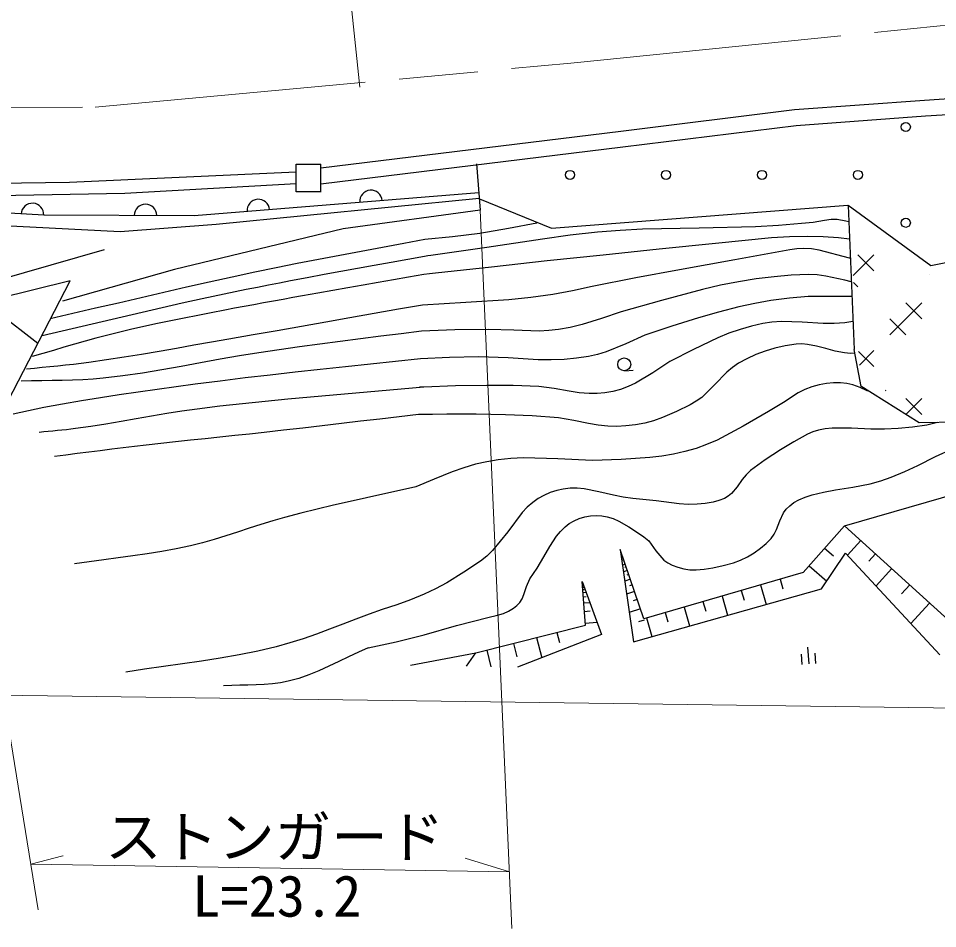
# Model space of a CAD drawing. Units: millimetres, scale not verified. Extents: x 40000 to 680000, y 20000 to 380000.
# Drawn here: x 289554 to 330212, y 246668 to 286938 of the extents above; entities that cross this region are included whole.
import ezdxf
from ezdxf.enums import TextEntityAlignment as Align

# ---------------------------------------------------------------- set-up
doc = ezdxf.new("R2010")
doc.units = ezdxf.units.MM
doc.header["$LTSCALE"] = 1000
doc.linetypes.add('CHAIN', pattern=[18.5, 12, -1.5, 3.5, -1.5])
for name, color, linetype, lineweight in [('M-BGD', 7, 'Continuous', 25), ('M-BMK', 2, 'CHAIN', 13), ('M-STR-HTXT', 7, 'Continuous', 13), ('M-STR-STR3', 7, 'Continuous', 25)]:
    doc.layers.add(name, color=color, linetype=linetype, lineweight=lineweight)
doc.styles.add('ＭＳ ゴシック', font='')
doc.styles.get('ＭＳ ゴシック').set_extended_font_data('MS Gothic')

msp = doc.modelspace()

# ---------------------------------------------------------------- linework, layer by layer
at = {"layer": 'M-BGD'}
for p, q in [((329629, 283318), (338914, 283945)), ((323886, 282900), (329626, 283318)), ((329677, 282620), (338944, 283245)), ((316199, 281948), (323886, 282900)), ((323954, 282203), (329677, 282620)), ((316285, 281253), (323954, 282203)), ((302926, 280324), (316200, 281948)), ((302926, 279619), (316285, 281253)), ((301842, 280139), (291817, 279677)), ((301842, 279265), (301842, 280492)), ((301842, 280492), (302926, 280492)), ((302926, 279265), (302926, 280492)), ((309810, 280500), (309985, 278454)), ((291817, 279677), (281854, 279538)), ((294264, 279203), (301842, 279631)), ((285449, 279052), (294264, 279203)), ((309919, 279220), (297323, 278206)), ((298296, 277836), (309940, 278979)), ((301842, 279277), (302950, 279277)), ((309942, 278950), (313138, 277658)), ((290673, 278230), (285322, 278531)), ((313138, 277658), (326238, 278668)), ((326250, 278660), (326520, 272287)), ((329915, 275995), (326250, 278660)), ((297323, 278206), (290673, 278230)), ((309985, 278454), (303918, 277629)), ((283521, 277937), (290417, 272564)), ((285715, 277928), (294056, 277511)), ((294056, 277511), (298296, 277836)), ((312491, 277875), (311235, 277636)), ((322162, 277715), (319667, 277659)), ((323180, 277772), (322162, 277715)), ((324189, 277858), (323180, 277772)), ((324700, 277912), (324189, 277858)), ((325211, 277996), (324700, 277912)), ((325496, 278034), (325211, 277996)), ((325773, 278041), (325496, 278034)), ((326145, 277973), (325773, 278041)), ((326281, 277937), (326145, 277973)), ((303918, 277629), (296458, 275821)), ((309969, 277427), (308755, 277276)), ((311235, 277636), (309969, 277427)), ((313957, 277342), (312743, 277174)), ((315173, 277479), (313957, 277342)), ((316168, 277559), (315173, 277479)), ((317166, 277609), (316168, 277559)), ((319667, 277659), (317166, 277609)), ((324472, 277288), (323664, 277271)), ((325153, 277275), (324472, 277288)), ((308755, 277276), (307537, 277152)), ((312743, 277174), (310275, 276804)), ((320381, 276980), (317901, 276726)), ((322857, 277223), (320381, 276980)), ((323664, 277271), (322857, 277223)), ((325831, 277232), (325153, 277275)), ((326313, 277177), (325831, 277232)), ((334433, 276896), (329915, 275995)), ((293354, 276702), (287325, 274973)), ((310275, 276804), (307802, 276445)), ((315426, 276469), (312945, 276204)), ((317901, 276726), (315426, 276469)), ((323682, 276693), (321244, 276256)), ((323986, 276739), (323682, 276693)), ((324287, 276754), (323986, 276739)), ((324631, 276736), (324287, 276754)), ((324976, 276689), (324631, 276736)), ((326319, 276332), (324976, 276689)), ((326476, 275564), (327391, 276479)), ((326684, 276479), (327391, 275772)), ((307664, 276426), (307521, 276405)), ((307802, 276445), (307664, 276426)), ((312945, 276204), (310480, 275938)), ((321244, 276256), (318800, 275813)), ((326349, 276323), (326319, 276332)), ((296458, 275821), (291500, 274431)), ((308005, 275667), (307742, 275638)), ((310480, 275938), (308005, 275667)), ((318800, 275813), (316864, 275462)), ((291838, 275328), (288077, 274387)), ((288872, 269559), (291838, 275328)), ((307742, 275638), (307481, 275609)), ((316864, 275462), (314927, 275079)), ((321398, 275289), (320603, 275129)), ((322190, 275414), (321398, 275289)), ((322981, 275509), (322190, 275414)), ((323741, 275573), (322981, 275509)), ((324500, 275607), (323741, 275573)), ((324888, 275586), (324500, 275607)), ((325268, 275536), (324888, 275586)), ((326115, 275355), (325268, 275536)), ((326393, 275286), (326115, 275355)), ((326498, 275251), (326684, 275065)), ((329869, 275590), (329868, 275595)), ((314066, 274885), (313195, 274720)), ((314927, 275079), (314066, 274885)), ((319809, 274939), (317999, 274456)), ((320603, 275129), (319809, 274939)), ((311247, 274490), (309340, 274364)), ((312227, 274590), (311247, 274490)), ((313195, 274720), (312227, 274590)), ((317999, 274456), (316209, 273948)), ((322840, 274450), (322128, 274329)), ((323664, 274556), (322840, 274450)), ((324479, 274630), (323664, 274556)), ((325855, 274636), (324479, 274630)), ((326421, 274626), (325855, 274636)), ((309340, 274364), (307431, 274257)), ((321418, 274177), (320527, 273946)), ((322128, 274329), (321418, 274177)), ((328098, 272944), (329512, 274358)), ((328805, 274358), (329512, 273651)), ((315352, 273654), (314483, 273388)), ((316209, 273948), (315352, 273654)), ((319640, 273685), (318450, 273321)), ((320527, 273946), (319640, 273685)), ((328098, 273651), (328805, 272944)), ((313965, 273266), (313443, 273174)), ((314483, 273388), (313965, 273266)), ((318450, 273321), (317265, 272926)), ((321974, 273321), (321473, 273179)), ((322474, 273432), (321974, 273321)), ((322884, 273491), (322474, 273432)), ((323302, 273521), (322884, 273491)), ((324221, 273498), (323302, 273521)), ((325143, 273446), (324221, 273498)), ((325630, 273441), (325143, 273446)), ((326115, 273467), (325630, 273441)), ((326468, 273524), (326115, 273467)), ((308863, 273153), (307389, 273106)), ((310337, 273170), (308863, 273153)), ((311464, 273151), (310337, 273170)), ((312583, 273101), (311464, 273151)), ((313015, 273123), (312583, 273101)), ((313443, 273174), (313015, 273123)), ((317265, 272926), (316417, 272542)), ((320981, 273007), (320495, 272805)), ((321473, 273179), (320981, 273007)), ((316417, 272542), (315554, 272185)), ((320495, 272805), (319420, 272292)), ((323476, 272449), (323006, 272344)), ((323952, 272525), (323476, 272449)), ((324204, 272537), (323952, 272525)), ((324456, 272517), (324204, 272537)), ((324860, 272440), (324456, 272517)), ((325262, 272332), (324860, 272440)), ((315169, 272070), (314772, 271983)), ((315554, 272185), (315169, 272070)), ((319420, 272292), (318365, 271755)), ((322171, 272060), (321779, 271883)), ((322586, 272217), (322171, 272060)), ((323006, 272344), (322586, 272217)), ((325681, 272219), (325262, 272332)), ((326095, 272137), (325681, 272219)), ((326353, 272116), (326095, 272137)), ((326551, 272122), (326353, 272116)), ((326832, 270657), (326520, 272287)), ((326713, 272207), (327391, 271530)), ((326756, 271602), (327391, 272237)), ((308619, 271931), (307343, 271876)), ((309900, 271969), (308619, 271931)), ((311223, 271918), (309900, 271969)), ((312546, 271837), (311223, 271918)), ((313122, 271828), (312546, 271837)), ((313693, 271850), (313122, 271828)), ((314238, 271902), (313693, 271850)), ((314772, 271983), (314238, 271902)), ((318365, 271755), (317615, 271262)), ((321400, 271678), (321139, 271496)), ((321779, 271883), (321400, 271678)), ((316370, 271346), (316743, 271374)), ((317615, 271262), (316845, 270792)), ((320894, 271289), (320347, 270720)), ((321139, 271496), (320894, 271289)), ((316845, 270792), (316525, 270645)), ((325296, 270784), (324972, 270723)), ((325606, 270812), (325296, 270784)), ((325915, 270810), (325606, 270812)), ((326198, 270779), (325915, 270810)), ((326469, 270720), (326198, 270779)), ((307392, 270624), (307297, 270619)), ((307481, 270628), (307392, 270624)), ((308882, 270676), (307481, 270628)), ((310280, 270694), (308882, 270676)), ((311432, 270690), (310280, 270694)), ((312575, 270655), (311432, 270690)), ((313248, 270565), (312575, 270655)), ((313916, 270444), (313248, 270565)), ((314359, 270376), (313916, 270444)), ((314800, 270338), (314359, 270376)), ((315845, 270432), (315489, 270369)), ((316189, 270525), (315845, 270432)), ((316525, 270645), (316189, 270525)), ((320347, 270720), (319777, 270172)), ((324341, 270512), (324043, 270365)), ((324651, 270632), (324341, 270512)), ((324972, 270723), (324651, 270632)), ((326790, 270604), (326469, 270720)), ((327096, 270462), (326790, 270604)), ((329397, 269043), (326822, 270663)), ((327173, 270442), (327096, 270462)), ((327937, 270460), (327911, 270476)), ((315149, 270338), (314800, 270338)), ((315489, 270369), (315149, 270338)), ((319533, 269996), (319267, 269842)), ((319777, 270172), (319533, 269996)), ((324043, 270365), (323396, 269943)), ((328805, 270115), (329512, 269408)), ((328809, 269412), (329512, 270115)), ((319267, 269842), (318660, 269546)), ((323396, 269943), (322738, 269550)), ((307869, 269420), (307253, 269409)), ((308501, 269428), (307869, 269420)), ((309800, 269431), (308501, 269428)), ((311096, 269404), (309800, 269431)), ((312277, 269348), (311096, 269404)), ((313450, 269261), (312277, 269348)), ((314117, 269151), (313450, 269261)), ((314776, 269012), (314117, 269151)), ((318037, 269275), (317650, 269139)), ((318660, 269546), (318037, 269275)), ((322738, 269550), (321610, 268904)), ((315196, 268938), (314776, 269012)), ((315621, 268893), (315196, 268938)), ((316027, 268885), (315621, 268893)), ((316428, 268907), (316027, 268885)), ((316845, 268955), (316428, 268907)), ((317255, 269032), (316845, 268955)), ((317650, 269139), (317255, 269032)), ((321610, 268904), (320458, 268279)), ((325238, 268786), (324939, 268727)), ((325546, 268815), (325238, 268786)), ((326396, 268803), (325546, 268815)), ((327251, 268759), (326396, 268803)), ((327867, 268759), (327251, 268759)), ((328471, 268789), (327867, 268759)), ((329103, 268852), (328471, 268789)), ((329731, 268945), (329103, 268852)), ((334959, 269126), (329397, 269043)), ((330204, 269055), (329731, 268945)), ((324462, 268545), (323857, 268211)), ((324695, 268650), (324462, 268545)), ((324939, 268727), (324695, 268650)), ((319995, 268082), (319526, 267915)), ((320458, 268279), (319995, 268082)), ((323857, 268211), (323261, 267849)), ((318011, 267565), (317482, 267507)), ((318529, 267651), (318011, 267565)), ((319032, 267769), (318529, 267651)), ((319526, 267915), (319032, 267769)), ((323261, 267849), (322590, 267404)), ((329338, 267163), (330116, 267548)), ((330116, 267548), (330902, 267903)), ((309776, 267211), (309251, 267055)), ((310274, 267325), (309776, 267211)), ((310780, 267410), (310274, 267325)), ((311336, 267471), (310780, 267410)), ((311892, 267502), (311336, 267471)), ((313419, 267455), (311892, 267502)), ((314948, 267378), (313419, 267455)), ((316216, 267428), (314948, 267378)), ((317482, 267507), (316216, 267428)), ((322590, 267404), (321935, 266933)), ((328758, 266887), (329338, 267163)), ((308737, 266872), (307938, 266548)), ((309251, 267055), (308737, 266872)), ((321745, 266743), (321574, 266531)), ((321935, 266933), (321745, 266743)), ((326091, 264489), (334499, 266906)), ((328152, 266634), (328758, 266887)), ((307938, 266548), (307135, 266216)), ((321574, 266531), (321350, 266219)), ((326468, 266193), (327224, 266341)), ((327224, 266341), (327698, 266474)), ((327698, 266474), (328152, 266634)), ((313079, 265957), (312797, 265836)), ((313365, 266048), (313079, 265957)), ((313656, 266112), (313365, 266048)), ((313957, 266147), (313656, 266112)), ((314271, 266151), (313957, 266147)), ((314579, 266125), (314271, 266151)), ((315233, 265998), (314579, 266125)), ((315874, 265844), (315233, 265998)), ((321101, 265925), (320953, 265800)), ((321350, 266219), (321101, 265925)), ((324668, 265864), (325164, 265981)), ((325164, 265981), (325695, 266074)), ((325695, 266074), (326468, 266193)), ((312306, 265523), (312063, 265309)), ((312546, 265693), (312306, 265523)), ((312797, 265836), (312546, 265693)), ((316307, 265759), (315874, 265844)), ((316737, 265704), (316307, 265759)), ((317761, 265598), (316737, 265704)), ((318785, 265461), (317761, 265598)), ((320283, 265539), (319932, 265475)), ((320542, 265605), (320283, 265539)), ((320783, 265696), (320542, 265605)), ((320953, 265800), (320783, 265696)), ((323668, 265376), (323858, 265519)), ((323858, 265519), (324070, 265640)), ((324070, 265640), (324354, 265763)), ((324354, 265763), (324668, 265864)), ((312063, 265309), (311838, 265071)), ((319179, 265435), (318785, 265461)), ((319572, 265439), (319179, 265435)), ((319932, 265475), (319572, 265439)), ((323395, 265061), (323519, 265227)), ((323519, 265227), (323668, 265376)), ((311838, 265071), (311196, 264226)), ((313920, 264589), (314130, 264714)), ((314130, 264714), (314362, 264814)), ((314362, 264814), (314604, 264887)), ((314604, 264887), (314855, 264933)), ((314855, 264933), (315115, 264950)), ((315115, 264950), (315356, 264935)), ((315356, 264935), (315594, 264890)), ((315594, 264890), (315857, 264806)), ((315857, 264806), (316110, 264692)), ((316110, 264692), (316547, 264440)), ((323090, 264318), (323232, 264704)), ((323232, 264704), (323395, 265061)), ((313530, 264243), (313731, 264442)), ((313731, 264442), (313920, 264589)), ((316547, 264440), (316976, 264158)), ((322981, 264114), (323090, 264318)), ((326095, 264490), (324269, 262421)), ((333435, 257823), (326095, 264490)), ((311196, 264226), (310527, 263396)), ((313064, 263580), (313355, 264026)), ((313355, 264026), (313530, 264243)), ((316976, 264158), (317216, 264000)), ((317216, 264000), (317435, 263818)), ((322627, 263706), (322848, 263929)), ((322848, 263929), (322981, 264114)), ((312800, 263118), (313064, 263580)), ((317435, 263818), (317755, 263387)), ((322096, 263295), (322381, 263502)), ((322381, 263502), (322627, 263706)), ((325215, 263495), (325602, 263154)), ((326813, 263836), (326223, 263186)), ((310272, 263150), (310000, 262930)), ((310527, 263396), (310272, 263150)), ((312501, 262618), (312800, 263118)), ((317216, 260379), (316174, 263447)), ((316174, 263447), (316754, 259357)), ((316286, 263117), (316224, 263096)), ((316307, 263055), (316276, 263044)), ((317755, 263387), (318098, 262974)), ((321491, 262969), (321797, 263115)), ((321797, 263115), (322096, 263295)), ((325079, 261702), (326140, 263279)), ((326140, 263279), (330315, 258781)), ((327463, 263246), (327168, 262921)), ((310000, 262930), (309261, 262440)), ((316332, 262981), (316244, 262951)), ((316398, 262788), (316273, 262746)), ((316362, 262893), (316318, 262878)), ((316440, 262663), (316378, 262642)), ((318098, 262974), (318278, 262852)), ((318278, 262852), (318477, 262754)), ((318477, 262754), (318727, 262655)), ((318727, 262655), (318990, 262585)), ((320266, 262628), (320725, 262726)), ((320725, 262726), (321177, 262852)), ((321177, 262852), (321491, 262969)), ((324534, 262722), (325307, 262041)), ((309261, 262440), (308502, 261973)), ((312180, 262140), (312501, 262618)), ((316490, 262516), (316314, 262456)), ((316550, 262340), (316462, 262310)), ((324269, 262421), (317216, 260379)), ((318990, 262585), (319255, 262547)), ((319255, 262547), (319525, 262539)), ((319525, 262539), (319893, 262568)), ((319893, 262568), (320266, 262628)), ((328181, 262593), (327487, 261828)), ((308502, 261973), (308009, 261703)), ((312034, 261800), (312180, 262140)), ((314634, 260086), (314484, 262020)), ((314484, 262020), (315345, 259687)), ((314484, 262018), (314489, 262018)), ((314484, 262017), (314489, 262017)), ((314484, 262016), (314489, 262016)), ((314485, 262014), (314490, 262014)), ((314485, 262011), (314490, 262012)), ((314485, 262008), (314490, 262008)), ((314485, 262003), (314490, 262003)), ((314486, 261996), (314491, 261996)), ((314487, 261986), (314496, 261987)), ((314488, 261973), (314497, 261974)), ((314489, 261955), (314508, 261956)), ((314491, 261929), (314509, 261930)), ((314494, 261892), (314530, 261895)), ((314498, 261842), (314533, 261845)), ((316621, 262130), (316372, 262046)), ((316706, 261882), (316581, 261840)), ((322382, 261875), (322632, 261013)), ((323244, 262125), (323369, 261694)), ((328976, 261871), (328615, 261474)), ((307504, 261462), (306897, 261212)), ((308009, 261703), (307504, 261462)), ((311834, 261264), (311915, 261446)), ((311915, 261446), (312034, 261800)), ((314503, 261771), (314574, 261777)), ((314511, 261673), (314580, 261678)), ((314522, 261535), (314659, 261546)), ((316806, 261586), (316454, 261467)), ((316754, 259357), (325079, 261702)), ((321526, 261627), (321649, 261202)), ((306897, 261212), (306296, 260996)), ((311600, 260965), (311730, 261103)), ((311730, 261103), (311834, 261264)), ((314537, 261344), (314670, 261354)), ((314557, 261077), (314825, 261097)), ((316925, 261235), (316750, 261175)), ((319833, 261137), (319954, 260718)), ((320676, 261381), (320922, 260531)), ((329856, 261073), (329031, 260164)), ((305973, 260890), (305647, 260790)), ((306296, 260996), (305973, 260890)), ((311008, 260616), (311237, 260719)), ((311237, 260719), (311451, 260850)), ((311451, 260850), (311600, 260965)), ((314586, 260704), (314846, 260724)), ((317067, 260817), (316571, 260648)), ((318164, 260654), (318283, 260241)), ((318995, 260894), (319238, 260057)), ((308933, 260073), (310373, 260452)), ((310373, 260452), (310690, 260518)), ((314626, 260183), (315147, 260224)), ((317236, 260320), (316988, 260236)), ((317338, 260415), (317577, 259589)), ((307500, 259664), (308933, 260073)), ((309786, 258872), (314634, 260086)), ((306267, 259361), (307500, 259664)), ((315345, 259687), (311634, 258234)), ((312475, 259545), (312699, 258651)), ((313369, 259770), (313481, 259322)), ((305031, 259088), (306267, 259361)), ((310271, 258993), (310456, 258256)), ((311449, 259288), (311596, 258699)), ((324456, 259125), (324510, 258377)), ((306903, 258323), (309786, 258872)), ((309369, 258276), (309786, 258872)), ((324178, 258806), (324211, 258357)), ((324777, 258850), (324810, 258401))]:
    msp.add_line(p, q, dxfattribs=at)
for points in [[(307537, 277152), (306596, 276973), (305655, 276797), (304713, 276622), (303771, 276446), (302830, 276269), (301889, 276087), (300950, 275901), (300012, 275708), (299003, 275492), (297996, 275271), (296990, 275043), (295985, 274813), (294980, 274579), (293976, 274344), (292972, 274110), (291967, 273876), (290962, 273645)], [(307521, 276405), (306779, 276271), (306038, 276138), (305296, 276006), (304555, 275873), (303813, 275739), (303072, 275604), (302332, 275466), (301592, 275325), (301102, 275230), (300613, 275134), (300124, 275036), (299635, 274937), (299146, 274837), (298658, 274735), (298170, 274632), (297683, 274527), (296797, 274332), (295912, 274132), (295029, 273929), (294145, 273723), (293262, 273516), (292379, 273308), (291496, 273102), (290613, 272897)], [(307481, 275609), (306811, 275490), (306141, 275372), (305472, 275254), (304802, 275136), (304132, 275018), (303463, 274899), (302793, 274780), (302124, 274660), (301693, 274583), (301263, 274505), (300832, 274428), (300401, 274351), (299971, 274272), (299540, 274192), (299110, 274111), (298681, 274028), (298084, 273911), (297488, 273794), (296892, 273676), (296296, 273556), (295701, 273432), (295107, 273304), (294514, 273170), (293923, 273030), (293450, 272910), (292979, 272785), (292509, 272655), (292039, 272521), (291571, 272386), (291102, 272249), (290633, 272114), (290164, 271982)], [(307431, 274257), (306360, 274067), (305289, 273877), (304219, 273687), (303148, 273497), (302077, 273307), (301006, 273119), (299935, 272932), (298864, 272747), (298091, 272613), (297319, 272477), (296546, 272340), (295774, 272206), (295001, 272074), (294227, 271947), (293452, 271827), (292676, 271716), (292331, 271671), (291987, 271630), (291641, 271592), (291296, 271556), (290951, 271521), (290605, 271487), (290260, 271452), (289914, 271416)], [(307389, 273106), (306489, 272988), (305589, 272872), (304689, 272756), (303790, 272641), (302890, 272523), (301991, 272403), (301092, 272278), (300194, 272148), (299333, 272011), (298473, 271860), (297615, 271701), (296756, 271541), (295897, 271386), (295037, 271243), (294174, 271118), (293308, 271017), (292856, 270978), (292403, 270952), (291950, 270934), (291496, 270922), (291043, 270914), (290589, 270906), (290135, 270897), (289681, 270884)], [(307343, 271876), (306235, 271753), (305125, 271633), (304016, 271516), (302906, 271398), (301797, 271279), (300688, 271156), (299580, 271028), (298473, 270894), (297367, 270751), (296528, 270638), (295690, 270522), (294853, 270403), (294016, 270279), (293180, 270150), (292345, 270014), (291511, 269871), (290679, 269719), (290341, 269653), (290003, 269582), (289666, 269508), (289330, 269431)], [(307481, 270628), (306479, 270533), (305477, 270443), (304475, 270355), (303472, 270268), (302469, 270179), (301467, 270087), (300466, 269991), (299465, 269888), (298465, 269775), (297466, 269653), (296791, 269559), (296117, 269453), (295444, 269340), (294771, 269223), (294099, 269105), (293426, 268991), (292752, 268884), (292077, 268788), (291878, 268763), (291678, 268740), (291479, 268719), (291279, 268699), (291079, 268680), (290879, 268661), (290679, 268642), (290480, 268621)], [(307253, 269409), (306400, 269310), (305547, 269211), (304693, 269112), (303840, 269012), (302987, 268913), (302134, 268815), (301281, 268718), (300427, 268621), (299775, 268550), (299122, 268479), (298469, 268410), (297815, 268341), (297162, 268272), (296509, 268202), (295857, 268130), (295204, 268056), (294696, 267996), (294189, 267935), (293681, 267873), (293174, 267810), (292667, 267747), (292160, 267683), (291653, 267620), (291145, 267557)], [(307135, 266216), (306408, 266050), (305681, 265887), (304952, 265725), (304225, 265563), (303497, 265398), (302771, 265228), (302047, 265050), (301326, 264862), (300803, 264713), (300284, 264552), (299767, 264382), (299251, 264210), (298735, 264041), (298216, 263879), (297694, 263729), (297167, 263598), (296533, 263464), (295896, 263348), (295256, 263246), (294614, 263154), (293971, 263067), (293328, 262982), (292685, 262894), (292043, 262799)], [(305647, 260790), (305063, 260578), (304481, 260358), (303900, 260136), (303319, 259914), (302736, 259699), (302149, 259495), (301557, 259307), (300960, 259140), (300139, 258945), (299313, 258778), (298482, 258633), (297648, 258504), (296812, 258383), (295975, 258265), (295139, 258142), (294306, 258009)], [(305031, 259088), (304592, 258895), (304156, 258691), (303721, 258481), (303286, 258275), (302848, 258077), (302404, 257895), (301953, 257737), (301492, 257609), (301141, 257540), (300787, 257494), (300429, 257467), (300070, 257452), (299710, 257444), (299349, 257438), (298989, 257428), (298631, 257410)]]:
    msp.add_lwpolyline(points, dxfattribs=at)
for centre, radius in [((328805, 282136), 200), ((313956, 280015), 200), ((318199, 280015), 200), ((322441, 280015), 200), ((326684, 280015), 200), ((328805, 277893), 200), ((316349, 271632), 287)]:
    msp.add_circle(centre, radius, dxfattribs=at)
for centre, start, end in [((305149, 278836), 4.5989, 184.5989), ((300166, 278435), 4.5989, 184.5989), ((290176, 278258), 356.7852, 176.781), ((295175, 278214), 359.8004, 179.8004)]:
    msp.add_arc(centre, 500, start, end, dxfattribs=at)
at = {"layer": 'M-BMK'}
for p, q in [((313985, 284956), (332334, 286810)), ((292949, 283010), (313985, 284956)), ((275388, 282917), (292949, 283010))]:
    msp.add_line(p, q, dxfattribs=at)
at = {"layer": 'M-STR-HTXT'}
for p, q in [((304656, 283898), (301876, 310124)), ((311375, 246668), (309985, 278454)), ((285519, 277713), (290431, 247502)), ((266568, 257302), (354328, 256097)), ((290102, 249526), (291518, 249894)), ((291518, 249894), (291541, 249894)), ((311280, 249175), (309311, 249778)), ((290102, 249526), (311264, 249186))]:
    msp.add_line(p, q, dxfattribs=at)
at = {"layer": 'M-STR-STR3'}
msp.add_line((310690, 260518), (311008, 260616), dxfattribs=at)

# ---------------------------------------------------------------- texts
at = {"layer": 'M-STR-HTXT', "style": 'ＭＳ ゴシック'}
msp.add_text('ストンガード', height=1833, dxfattribs=at).set_placement((300890, 250725), align=Align.MIDDLE_CENTER)
msp.add_text('L=23.2', height=1833, dxfattribs=at).set_placement((300983, 246648), align=Align.BOTTOM_CENTER)

doc.saveas('drawing.dxf')
